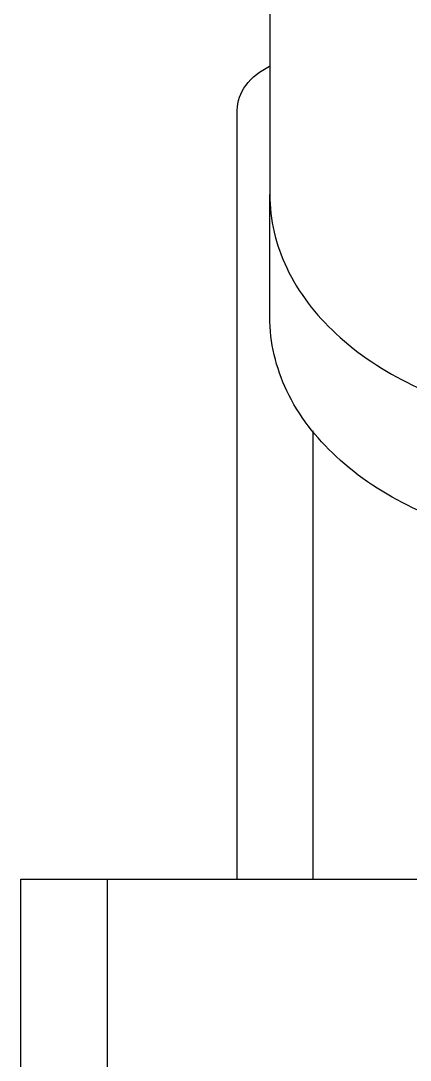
# Model space of a CAD drawing. Extents: x 1382187 to 1725648, y 860327 to 1571294.
# Drawn here: x 1509612 to 1509772, y 1238284.3 to 1238710.9 of the extents above; entities that cross this region are included whole.
import ezdxf

# ---------------------------------------------------------------- set-up
doc = ezdxf.new("R2010")
doc.units = 0
doc.header["$LTSCALE"] = 1000
doc.header["$MEASUREMENT"] = 0

msp = doc.modelspace()

# ---------------------------------------------------------------- linework, layer by layer
at = {"linetype": 'Continuous'}
for p, q in [((1509714.28, 1238982.51), (1509714.28, 1238639.59)), ((1509700.94, 1238358.6), (1509700.94, 1238674.19)), ((1509714.28, 1238589.26), (1509714.28, 1238639.59)), ((1509732.08, 1238358.6), (1509732.08, 1238542.66)), ((1509611.96, 1235398.99), (1509611.96, 1238358.6)), ((1509611.96, 1238358.6), (1509976.76, 1238358.6)), ((1509647.55, 1235398.99), (1509647.55, 1238358.6))]:
    msp.add_line(p, q, dxfattribs=at)
for points, knots in [([(1509700.94, 1238674.19), (1509700.94, 1238677.78), (1509703.92, 1238685.6), (1509710.45, 1238690.36), (1509714.19, 1238692.22)], [0, 0, 0, 0, 0.461863, 1, 1, 1, 1]), ([(1509714.28, 1238639.59), (1509714.28, 1238629.29), (1509719.57, 1238607.55), (1509741.1, 1238580.14), (1509773, 1238559.45), (1509798.33, 1238551.37), (1509811.79, 1238548.71)], [0, 0, 0, 0, 0.215425, 0.450209, 0.712909, 1, 1, 1, 1]), ([(1509812.29, 1238498.28), (1509798.77, 1238500.91), (1509773.32, 1238508.95), (1509741.26, 1238529.65), (1509719.61, 1238557.11), (1509714.28, 1238578.93), (1509714.28, 1238589.26)], [0, 0, 0, 0, 0.287138, 0.549903, 0.784677, 1, 1, 1, 1])]:
    msp.add_open_spline(points, degree=3, knots=knots, dxfattribs=at)

doc.saveas('drawing.dxf')
